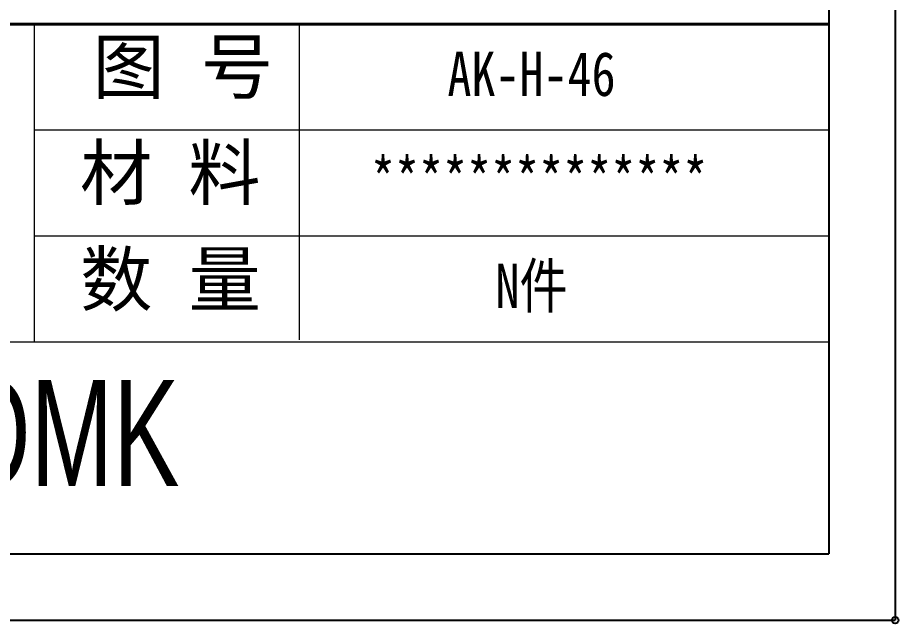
# Model space of a CAD drawing. Header units: inches. Extents: x 319 to 1827, y 1181 to 1488.
# Drawn here: x 1166.7 to 1263.8, y 1181.5 to 1248.2 of the extents above; entities that cross this region are included whole.
import ezdxf

# ---------------------------------------------------------------- set-up
doc = ezdxf.new("R2010")
doc.units = ezdxf.units.IN
doc.layers.add('文字', color=81, linetype='Continuous')
doc.layers.add('粗实线', color=7, linetype='Continuous', lineweight=30)
doc.layers.add('细实线', color=3, linetype='Continuous', lineweight=9)
doc.styles.get("Standard").update_dxf_attribs({"font": 'txt', "bigfont": 'gbcbig.shx'})
doc.styles.add('宋体', font='', dxfattribs={"width": 0.8, "height": 3.5})
doc.styles.add('长仿宋', font='', dxfattribs={"width": 0.7, "height": 4})
doc.styles.get('宋体').set_extended_font_data('SimSun')
doc.styles.get('长仿宋').set_extended_font_data('SimSun')

msp = doc.modelspace()

# ---------------------------------------------------------------- linework, layer by layer
for p, q in [((1263.467, 1488.371), (1263.467, 1181.81)), ((1256.168, 1481.072), (1256.168, 1189.109)), ((844.5, 1189.109), (1256.168, 1189.109)), ((829.902, 1181.81), (1263.467, 1181.81))]:
    msp.add_line(p, q)
msp.add_circle((1263.467, 1181.81), 0.352)
at = {"layer": '粗实线', "color": 7, "lineweight": 40}
msp.add_line((1256.168, 1247.502), (1080.99, 1247.502), dxfattribs=at)
at = {"layer": '细实线', "color": 7}
for p, q in [((1168.579, 1247.502), (1168.579, 1212.466)), ((1197.776, 1247.502), (1197.776, 1212.712)), ((1256.168, 1235.823), (1168.579, 1235.823)), ((1256.168, 1224.145), (1168.579, 1224.145)), ((1256.168, 1212.466), (993.402, 1212.466))]:
    msp.add_line(p, q, dxfattribs=at)

# ---------------------------------------------------------------- texts
at = {"layer": '文字', "color": 0, "char_height": 4.37944, "width": 50.63128, "attachment_point": 1, "style": '宋体'}
for s, insert in [('{\\H1.111x;AK-H-46}', (1214.116, 1244.451)), ('{\\H1.111x;**************}', (1205.692, 1232.773)), ('{\\H1.111x;N件}', (1219.413, 1221.094))]:
    msp.add_mtext(s, dxfattribs=dict(at, insert=insert))
at = {"layer": '粗实线', "insert": (1145.703, 1208.285), "char_height": 11.67852, "width": 130.96299, "attachment_point": 1, "style": '长仿宋'}
msp.add_mtext('{\\fSTXinwei|b0|i0|c134|p2;SZOMK}', dxfattribs=at)
at = {"layer": '细实线', "color": 7, "char_height": 5.83926, "attachment_point": 1}
for s, insert, width in [('{\\fSimSun|b0|i0|c134|p54;图 号}', (1175, 1245.729), 29.19629), ('{\\fSimSun|b0|i0|c134|p54;材 料   }', (1173.616, 1234.051), 29.19629), ('{\\fSimSun|b0|i0|c134|p54;数 量}', (1173.644, 1222.315), 26.3825)]:
    msp.add_mtext(s, dxfattribs=dict(at, insert=insert, width=width))

doc.saveas('drawing.dxf')
